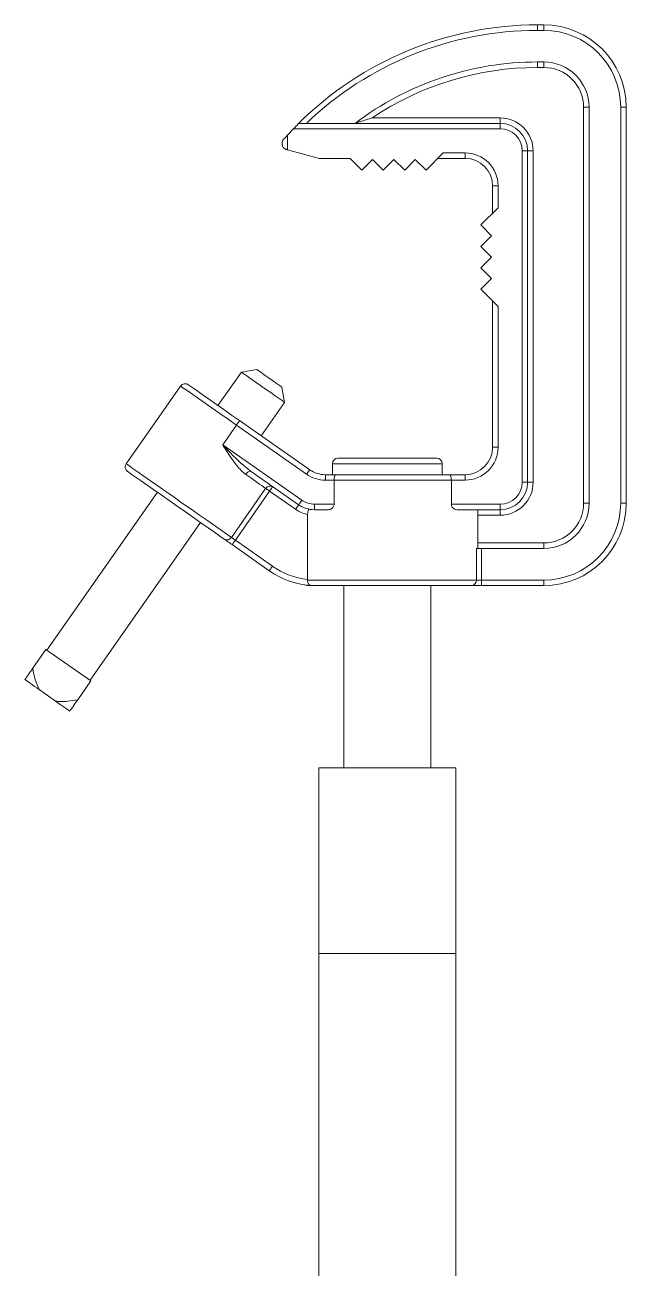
# Model space of a CAD drawing. Extents: x 2 to 136, y 1 to 99.
# Drawn here: x 100.85 to 106.33, y 50.6 to 61.92 of the extents above; entities that cross this region are included whole.
import ezdxf

# ---------------------------------------------------------------- set-up
doc = ezdxf.new("R2010")
doc.units = 0
doc.header["$MEASUREMENT"] = 0
doc.linetypes.add('SLD-Solid', pattern=[0])
doc.layers.add('OBJECT', color=7, linetype='CONTINUOUS')

msp = doc.modelspace()

# ---------------------------------------------------------------- linework, layer by layer
at = {"layer": 'OBJECT', "linetype": 'SLD-Solid', "lineweight": 15}
for p, q in [((105.522, 61.923), (105.579, 61.923)), ((105.522, 61.923), (105.522, 61.873)), ((105.579, 61.923), (105.579, 61.873)), ((105.579, 61.873), (105.522, 61.873)), ((105.522, 61.585), (105.579, 61.585)), ((105.522, 61.535), (105.522, 61.585)), ((105.579, 61.535), (105.579, 61.585)), ((105.579, 61.535), (105.522, 61.535)), ((105.941, 61.173), (105.991, 61.173)), ((105.941, 57.568), (105.941, 61.173)), ((105.991, 61.173), (105.991, 57.568)), ((106.329, 61.173), (106.279, 61.173)), ((106.279, 57.568), (106.279, 61.173)), ((106.329, 61.173), (106.329, 57.568)), ((103.346, 61.026), (105.182, 61.026)), ((104.016, 61.076), (105.182, 61.076)), ((105.182, 61.076), (105.182, 61.026)), ((105.182, 60.976), (105.182, 61.026)), ((103.246, 60.92), (103.299, 60.976)), ((103.246, 60.92), (103.246, 60.786)), ((105.182, 60.976), (103.299, 60.976)), ((103.196, 60.838), (103.196, 60.847)), ((103.525, 60.709), (103.246, 60.786)), ((103.816, 60.707), (103.539, 60.707)), ((103.816, 60.707), (103.922, 60.601)), ((103.922, 60.601), (104.019, 60.698)), ((104.019, 60.698), (104.117, 60.601)), ((104.117, 60.601), (104.214, 60.698)), ((104.214, 60.698), (104.312, 60.601)), ((104.312, 60.601), (104.409, 60.698)), ((104.409, 60.698), (104.507, 60.601)), ((104.507, 60.601), (104.663, 60.757)), ((104.863, 60.707), (104.613, 60.707)), ((104.663, 60.757), (104.863, 60.757)), ((104.863, 60.707), (104.863, 60.757)), ((105.382, 60.776), (105.432, 60.776)), ((105.382, 57.759), (105.382, 60.776)), ((105.432, 60.776), (105.432, 57.759)), ((105.482, 60.776), (105.432, 60.776)), ((105.482, 60.776), (105.482, 57.759)), ((105.113, 60.207), (105.113, 60.457)), ((105.113, 60.457), (105.163, 60.457)), ((105.163, 60.457), (105.163, 60.257)), ((105.163, 60.257), (105.007, 60.101)), ((105.007, 60.101), (105.104, 60.003)), ((105.104, 60.003), (105.007, 59.906)), ((105.007, 59.906), (105.104, 59.808)), ((105.104, 59.808), (105.007, 59.711)), ((105.007, 59.711), (105.104, 59.613)), ((105.104, 59.613), (105.007, 59.516)), ((105.007, 59.516), (105.163, 59.36)), ((105.113, 58.078), (105.113, 59.41)), ((105.163, 59.36), (105.163, 58.078)), ((102.825, 58.761), (102.612, 58.457)), ((102.965, 58.786), (102.825, 58.761)), ((102.272, 58.635), (101.776, 57.927)), ((103.218, 58.486), (103.194, 58.625)), ((103.006, 58.182), (103.218, 58.486)), ((102.809, 58.32), (103.447, 57.873)), ((102.78, 58.279), (102.655, 58.099)), ((103.418, 57.832), (102.78, 58.279)), ((102.655, 58.099), (103.375, 57.595)), ((105.163, 58.078), (105.113, 58.078)), ((103.704, 57.978), (104.604, 57.978)), ((103.346, 57.554), (102.915, 57.856)), ((103.654, 57.928), (103.654, 57.828)), ((104.654, 57.928), (103.654, 57.928)), ((104.654, 57.828), (104.654, 57.928)), ((103.59, 57.828), (103.688, 57.828)), ((103.59, 57.778), (103.59, 57.828)), ((103.669, 57.778), (103.59, 57.778)), ((103.669, 57.559), (103.669, 57.778)), ((104.737, 57.778), (103.669, 57.778)), ((103.688, 57.828), (104.718, 57.828)), ((104.718, 57.828), (104.863, 57.828)), ((104.737, 57.778), (104.737, 57.559)), ((104.863, 57.778), (104.737, 57.778)), ((104.863, 57.778), (104.863, 57.828)), ((105.382, 57.759), (105.432, 57.759)), ((105.482, 57.759), (105.432, 57.759)), ((102.06, 57.668), (101.054, 56.231)), ((102.734, 57.257), (103.046, 57.703)), ((103.082, 57.678), (102.77, 57.232)), ((103.318, 57.513), (103.082, 57.678)), ((103.49, 57.559), (103.669, 57.559)), ((103.49, 57.509), (103.49, 57.559)), ((103.616, 57.509), (103.49, 57.509)), ((104.737, 57.559), (105.182, 57.559)), ((105.182, 57.509), (104.79, 57.509)), ((104.977, 57.156), (104.977, 57.509)), ((105.182, 57.559), (105.182, 57.509)), ((105.182, 57.459), (105.182, 57.509)), ((105.941, 57.568), (105.991, 57.568)), ((106.329, 57.568), (106.279, 57.568)), ((101.447, 55.956), (102.453, 57.392)), ((103.428, 57.465), (103.428, 56.873)), ((105.182, 57.459), (104.977, 57.459)), ((103.079, 56.954), (102.741, 57.191)), ((102.77, 57.232), (103.108, 56.995)), ((104.977, 57.206), (105.579, 57.206)), ((105.579, 57.206), (105.579, 57.156)), ((104.966, 57.156), (105.012, 57.156)), ((104.966, 56.868), (104.966, 57.156)), ((105.579, 57.156), (105.012, 57.156)), ((105.012, 57.156), (105.012, 56.868)), ((103.428, 56.868), (104.966, 56.868)), ((105.012, 56.868), (104.966, 56.868)), ((105.012, 56.818), (105.012, 56.868)), ((105.012, 56.868), (105.579, 56.868)), ((105.579, 56.818), (105.579, 56.868)), ((104.919, 56.818), (103.434, 56.818)), ((103.759, 56.818), (103.759, 55.158)), ((104.549, 55.158), (104.549, 56.818)), ((104.919, 56.818), (105.012, 56.818)), ((105.579, 56.818), (105.012, 56.818)), ((100.925, 56.065), (101.045, 56.237)), ((101.455, 55.95), (101.045, 56.237)), ((101.335, 55.778), (101.455, 55.95)), ((101.132, 55.767), (100.984, 55.871)), ((103.529, 53.47), (103.529, 55.158)), ((103.529, 55.158), (104.779, 55.158)), ((104.779, 53.47), (104.779, 55.158)), ((103.529, 44.497), (103.529, 53.47)), ((103.529, 53.47), (104.779, 53.47)), ((104.779, 44.497), (104.779, 53.47))]:
    msp.add_line(p, q, dxfattribs=at)
at = {"layer": 'OBJECT', "linetype": 'SLD-Solid', "lineweight": 15, "flags": 128}
for points in [[(103.299, 60.976), (103.308, 60.986), (103.317, 60.995), (103.325, 61.004), (103.332, 61.011), (103.338, 61.018), (103.342, 61.022), (103.345, 61.025), (103.346, 61.026)], [(103.209, 60.881), (103.217, 60.889), (103.226, 60.899), (103.236, 60.909), (103.246, 60.92)], [(103.246, 60.786), (103.241, 60.787), (103.237, 60.789), (103.233, 60.79)], [(103.218, 58.486), (103.213, 58.49), (103.196, 58.502), (103.169, 58.521), (103.134, 58.546), (103.092, 58.575), (103.046, 58.607), (102.998, 58.64), (102.952, 58.673), (102.91, 58.702), (102.875, 58.727), (102.848, 58.746), (102.831, 58.757), (102.825, 58.761)], [(102.965, 58.786), (102.966, 58.785), (102.978, 58.776), (103.002, 58.76), (103.033, 58.738), (103.07, 58.712), (103.107, 58.686), (103.142, 58.662), (103.17, 58.642), (103.188, 58.63), (103.194, 58.625)], [(102.78, 58.279), (102.705, 58.332), (102.63, 58.384), (102.56, 58.433), (102.494, 58.479), (102.434, 58.521), (102.383, 58.557), (102.34, 58.587), (102.307, 58.61), (102.284, 58.626), (102.273, 58.634), (102.272, 58.635)], [(102.341, 58.647), (102.347, 58.643), (102.364, 58.631), (102.392, 58.612), (102.431, 58.585), (102.478, 58.551), (102.534, 58.512), (102.597, 58.468), (102.665, 58.421), (102.736, 58.371), (102.809, 58.32)], [(102.78, 58.279), (102.786, 58.287), (102.791, 58.295), (102.796, 58.302), (102.801, 58.308), (102.804, 58.313), (102.807, 58.317), (102.809, 58.319), (102.809, 58.32)], [(101.776, 57.927), (101.777, 57.927), (101.787, 57.92), (101.808, 57.905), (101.841, 57.882), (101.884, 57.852), (101.937, 57.815), (101.997, 57.773), (102.064, 57.725), (102.137, 57.675), (102.213, 57.622), (102.29, 57.567), (102.368, 57.513), (102.443, 57.46), (102.515, 57.41), (102.581, 57.364), (102.641, 57.322), (102.692, 57.286), (102.734, 57.257)], [(102.669, 57.241), (102.629, 57.269), (102.579, 57.304), (102.522, 57.344), (102.457, 57.389), (102.388, 57.438), (102.315, 57.489), (102.241, 57.541), (102.167, 57.592), (102.096, 57.643), (102.028, 57.69), (101.966, 57.733), (101.912, 57.771), (101.866, 57.803), (101.83, 57.828), (101.805, 57.846), (101.791, 57.856), (101.788, 57.858)], [(102.865, 57.83), (102.871, 57.838), (102.877, 57.845), (102.884, 57.851), (102.891, 57.855), (102.898, 57.858), (102.904, 57.859), (102.91, 57.858), (102.915, 57.856)], [(103.418, 57.832), (103.424, 57.84), (103.429, 57.848), (103.434, 57.855), (103.438, 57.861), (103.442, 57.866), (103.445, 57.87), (103.446, 57.872), (103.447, 57.873)], [(103.046, 57.703), (103.029, 57.715), (103.011, 57.728), (102.99, 57.742), (102.968, 57.758), (102.944, 57.775), (102.919, 57.792), (102.893, 57.811), (102.865, 57.83)], [(103.082, 57.678), (103.077, 57.682), (103.071, 57.686), (103.066, 57.689), (103.061, 57.693), (103.057, 57.696), (103.053, 57.699), (103.049, 57.701), (103.046, 57.703)], [(103.082, 57.678), (103.088, 57.686), (103.093, 57.694), (103.098, 57.701), (103.103, 57.707), (103.106, 57.712), (103.109, 57.716), (103.11, 57.718), (103.111, 57.719)], [(103.318, 57.513), (103.323, 57.521), (103.329, 57.529), (103.334, 57.536), (103.338, 57.542), (103.341, 57.547), (103.344, 57.551), (103.346, 57.553), (103.346, 57.554)], [(103.346, 57.554), (103.347, 57.555), (103.348, 57.557), (103.351, 57.561), (103.355, 57.566), (103.359, 57.572), (103.364, 57.579), (103.369, 57.587), (103.375, 57.595)], [(102.741, 57.191), (102.73, 57.198), (102.719, 57.206), (102.709, 57.213), (102.699, 57.22), (102.69, 57.226), (102.682, 57.232), (102.675, 57.237), (102.669, 57.241)], [(102.734, 57.257), (102.737, 57.255), (102.74, 57.252), (102.744, 57.249), (102.749, 57.246), (102.754, 57.243), (102.759, 57.239), (102.764, 57.235), (102.77, 57.232)], [(102.741, 57.191), (102.742, 57.191), (102.743, 57.194), (102.746, 57.198), (102.749, 57.203), (102.754, 57.209), (102.759, 57.216), (102.764, 57.224), (102.77, 57.232)], [(103.079, 56.954), (103.08, 56.954), (103.082, 56.957), (103.084, 56.961), (103.088, 56.966), (103.092, 56.972), (103.097, 56.979), (103.103, 56.987), (103.108, 56.995)], [(100.853, 55.962), (100.862, 55.956), (100.874, 55.948), (100.888, 55.938), (100.904, 55.927), (100.922, 55.914), (100.941, 55.901), (100.962, 55.886), (100.984, 55.871)], [(101.132, 55.767), (101.154, 55.752), (101.175, 55.737), (101.194, 55.724), (101.212, 55.711), (101.228, 55.7), (101.242, 55.69), (101.253, 55.682), (101.263, 55.676)]]:
    msp.add_lwpolyline(points, dxfattribs=at)
at = {"layer": 'OBJECT', "linetype": 'SLD-Solid', "lineweight": 15}
for centre, radius, start, end in [((105.522, 58.834), 3.089, 90, 134.7928), ((105.579, 61.173), 0.75, 0, 90), ((105.522, 58.834), 3.039, 90, 133.8353), ((105.579, 61.173), 0.7, 0, 90), ((105.522, 58.834), 2.751, 90, 127.1709), ((105.579, 61.173), 0.412, 0, 90), ((105.522, 58.834), 2.701, 90, 123.8917), ((105.579, 61.173), 0.362, 0, 90), ((105.182, 60.776), 0.3, 0, 90), ((105.182, 60.776), 0.25, 0, 90), ((105.182, 60.776), 0.2, 0, 90), ((103.246, 60.847), 0.05, 136.8214, 180), ((103.246, 60.838), 0.05, 180, 254.528), ((103.539, 60.757), 0.05, 254.528, 270), ((104.863, 60.457), 0.3, 0, 90), ((104.863, 60.457), 0.25, 0, 90), ((102.313, 58.606), 0.05, 55, 145), ((104.863, 58.078), 0.25, 270, 0), ((104.863, 58.078), 0.3, 270, 0), ((103.704, 57.928), 0.05, 90, 180), ((104.604, 57.928), 0.05, 0, 90), ((101.817, 57.899), 0.05, 145, 235), ((103.59, 58.078), 0.25, 235, 270), ((103.086, 57.678), 0.0473, 58.8071, 148.3574), ((103.59, 58.078), 0.3, 235, 270), ((105.182, 57.759), 0.25, 270, 0), ((105.182, 57.759), 0.2, 270, 0), ((105.182, 57.759), 0.3, 270, 0), ((103.49, 57.759), 0.3, 235, 258.1852), ((103.49, 57.759), 0.25, 235, 270), ((103.49, 57.759), 0.2, 235, 270), ((105.579, 57.568), 0.412, 270, 0), ((105.579, 57.568), 0.75, 270, 0), ((105.579, 57.568), 0.7, 270, 0), ((105.579, 57.568), 0.362, 270, 0), ((102.693, 57.282), 0.0473, 238.8066, 328.3578), ((103.51, 57.568), 0.75, 235, 265.3298), ((103.51, 57.568), 0.7, 235, 263.3221), ((103.434, 56.868), 0.05, 241.4181, 270), ((104.917, 56.866), 0.0484, 272.1008, 1.9588)]:
    msp.add_arc(centre, radius, start, end, dxfattribs=at)
for points, knots in [([(104.016, 61.076), (104.016, 61.076), (103.979, 61.065), (103.93, 61.049), (103.88, 61.033), (103.865, 61.028), (103.861, 61.026), (103.86, 61.026), (103.86, 61.026)], [0, 0, 0, 0, 0.00209, 0.63796, 0.849634, 0.923219, 0.965789, 1, 1, 1, 1]), ([(102.865, 57.83), (102.85, 57.842), (102.822, 57.865), (102.779, 57.915), (102.735, 57.975), (102.693, 58.039), (102.666, 58.081), (102.655, 58.099), (102.655, 58.099)], [0, 0, 0, 0, 0.175046, 0.350567, 0.58693, 0.823547, 0.99725, 1, 1, 1, 1]), ([(102.915, 57.856), (102.883, 57.881), (102.808, 57.941), (102.725, 58.027), (102.67, 58.084), (102.655, 58.099), (102.655, 58.099)], [0, 0, 0, 0, 0.345057, 0.821451, 0.997144, 1, 1, 1, 1]), ([(103.669, 57.778), (103.669, 57.783), (103.669, 57.794), (103.672, 57.808), (103.677, 57.82), (103.682, 57.827), (103.686, 57.828), (103.688, 57.828), (103.688, 57.828)], [0, 0, 0, 0, 0.197777, 0.395365, 0.598087, 0.812873, 0.995764, 1, 1, 1, 1]), ([(104.737, 57.778), (104.737, 57.783), (104.736, 57.794), (104.733, 57.808), (104.729, 57.82), (104.724, 57.827), (104.72, 57.828), (104.718, 57.828), (104.718, 57.828)], [0, 0, 0, 0, 0.197777, 0.395365, 0.598087, 0.812873, 0.995764, 1, 1, 1, 1]), ([(103.447, 57.513), (103.445, 57.512), (103.44, 57.512), (103.434, 57.504), (103.431, 57.492), (103.429, 57.478), (103.428, 57.469), (103.428, 57.465)], [0, 0, 0, 0, 0.22785, 0.456641, 0.663305, 0.85598, 1, 1, 1, 1]), ([(103.669, 57.559), (103.669, 57.555), (103.668, 57.546), (103.661, 57.533), (103.65, 57.52), (103.634, 57.511), (103.621, 57.51), (103.616, 57.509)], [0, 0, 0, 0, 0.132532, 0.264234, 0.462925, 0.750207, 1, 1, 1, 1]), ([(104.79, 57.509), (104.782, 57.51), (104.769, 57.512), (104.752, 57.524), (104.742, 57.536), (104.738, 57.548), (104.737, 57.556), (104.737, 57.559)], [0, 0, 0, 0, 0.339642, 0.594764, 0.76704, 0.899951, 1, 1, 1, 1]), ([(103.428, 56.868), (103.428, 56.863), (103.429, 56.853), (103.433, 56.84), (103.44, 56.829), (103.447, 56.823), (103.449, 56.821), (103.45, 56.82), (103.449, 56.82), (103.449, 56.82)], [0, 0, 0, 0, 0.192196, 0.383635, 0.593594, 0.841856, 0.910654, 0.965666, 1, 1, 1, 1]), ([(100.853, 55.962), (100.864, 55.977), (100.884, 56.006), (100.912, 56.046), (100.925, 56.065)], [0, 0, 0, 0, 0.515407, 1, 1, 1, 1]), ([(100.925, 56.065), (100.931, 56.03), (100.943, 55.963), (100.971, 55.901), (100.984, 55.871)], [0, 0, 0, 0, 0.519495, 1, 1, 1, 1]), ([(101.132, 55.767), (101.14, 55.766), (101.177, 55.761), (101.245, 55.764), (101.305, 55.773), (101.335, 55.778)], [0, 0, 0, 0, 0.116886, 0.553885, 1, 1, 1, 1]), ([(101.335, 55.778), (101.32, 55.757), (101.292, 55.718), (101.272, 55.689), (101.263, 55.676)], [0, 0, 0, 0, 0.538105, 1, 1, 1, 1])]:
    msp.add_open_spline(points, degree=3, knots=knots, dxfattribs=at)
msp.add_open_spline([(103.428, 56.873), (103.428, 56.868)], degree=1, dxfattribs=at)

doc.saveas('drawing.dxf')
